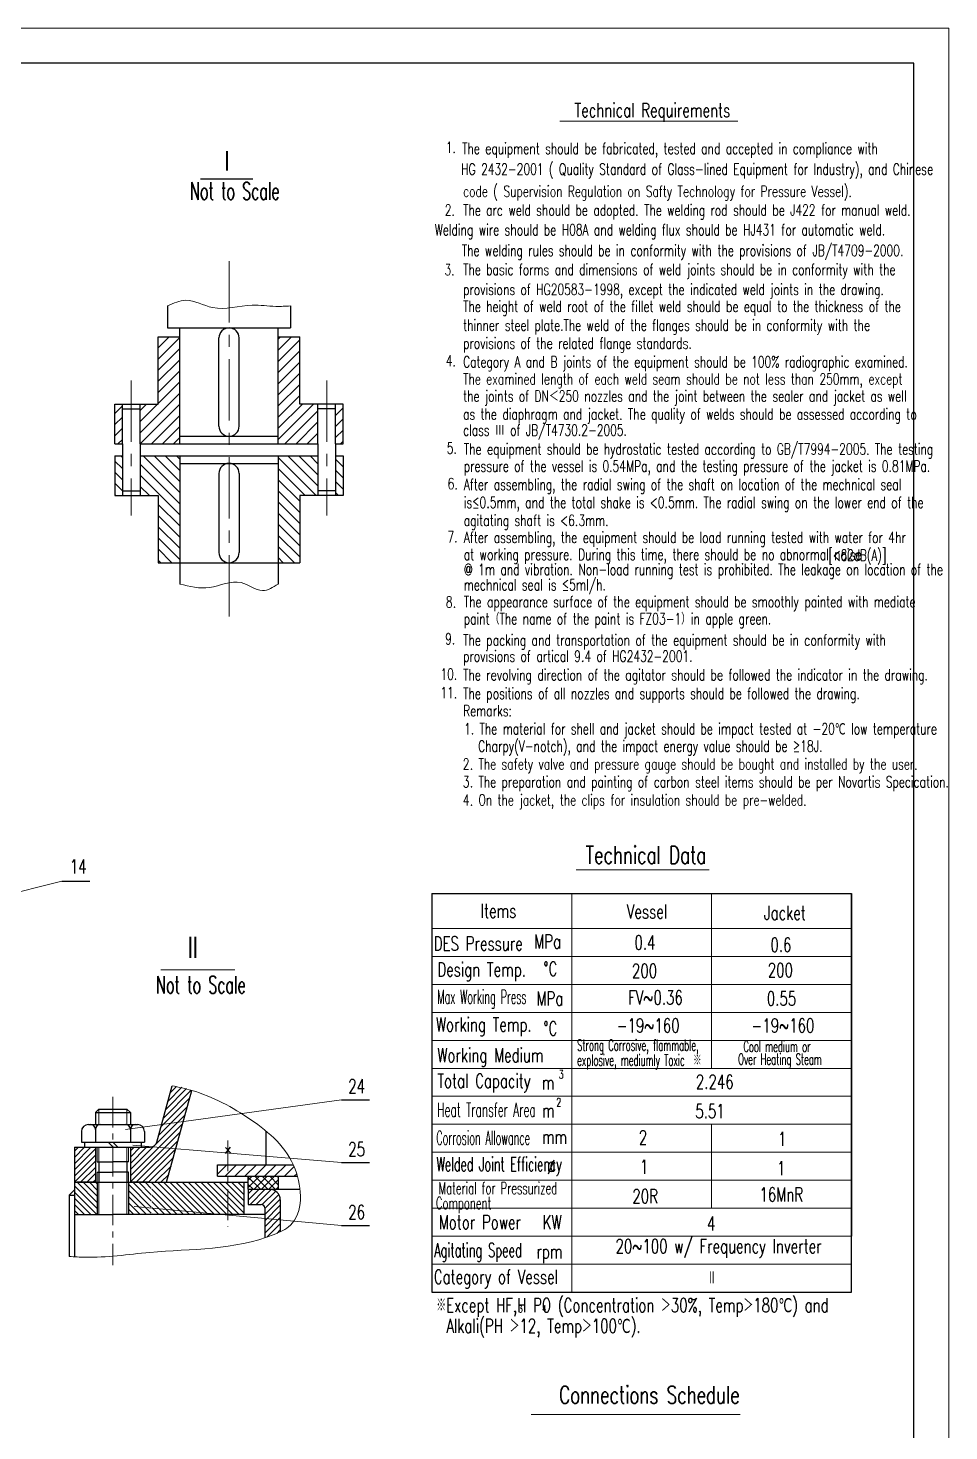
# Model space of a CAD drawing. Extents: x 0 to 594, y 0 to 841.
# Drawn here: x 330.7 to 594, y 440 to 841 of the extents above; entities that cross this region are included whole.
import ezdxf

# ---------------------------------------------------------------- set-up
doc = ezdxf.new("R2010")
doc.units = 0
doc.header["$LTSCALE"] = 7
doc.header["$MEASUREMENT"] = 0
doc.linetypes.add('CENTER', pattern=[2, 1.25, -0.25, 0.25, -0.25])
doc.layers.get('0').update_dxf_attribs({"linetype": 'CONTINUOUS', "lineweight": 30})
for name, color, linetype, lineweight in [('-', 6, 'CONTINUOUS', 18), ('CEN', 1, 'CENTER', 13), ('DIM', 4, 'CONTINUOUS', 13), ('FULL', 7, 'CONTINUOUS', 30), ('MAIN', 7, 'CONTINUOUS', 30), ('THIN', 3, 'CONTINUOUS', 13), ('斜线', 6, 'CONTINUOUS', 13)]:
    doc.layers.add(name, color=color, linetype=linetype, lineweight=lineweight)
doc.styles.add('HZ4', font='romans.shx', dxfattribs={"width": 0.7, "height": 4, "bigfont": 'hztxt.shx'})
doc.styles.add('HZ5', font='romans.shx', dxfattribs={"width": 0.7, "height": 5, "bigfont": 'hztxt.shx'})
doc.styles.add('HZ6', font='romans.shx', dxfattribs={"width": 0.7, "height": 6, "bigfont": 'hztxt.shx'})
doc.styles.add('RMO4', font='romans.shx', dxfattribs={"width": 0.7, "height": 4})
pattern_1 = [(45, (4.9499, -11.7966), (-0.8838835, 0.8838835), [])]
pattern_2 = [(135, (4.9499, -11.7966), (-0.8838835, -0.8838835), [])]

msp = doc.modelspace()

# ---------------------------------------------------------------- hatches: boundary and pattern name
at = {"layer": 'DIM'}
h = msp.add_hatch(dxfattribs=at)
h.set_pattern_fill('ANSI31', color=256, scale=16, style=0)
h.set_pattern_definition([(45, (15.4826, -42.6116), (-1.4142136, 1.4142136), [])])
edge = h.paths.add_edge_path()
edge.add_line((384.84705, 516.09991), (384.84705, 512.79364))
edge.add_line((384.84705, 512.79364), (407.75996, 512.79364))
edge.add_spline(control_points=[(407.75996, 512.79364), (407.56658, 513.48032), (407.19179, 514.61198), (406.74515, 515.67758), (406.55267, 516.09991)], knot_values=[42.287587651, 42.287587651, 42.287587651, 42.287587651, 44.209774769, 45.523680115, 45.523680115, 45.523680115, 45.523680115], degree=3, periodic=0)
edge.add_line((406.55267, 516.09991), (384.84705, 516.09991))
h = msp.add_hatch(dxfattribs=at)
h.set_pattern_fill('ANSI37', color=256, scale=12, style=0)
h.set_pattern_definition([(45, (15.4826, -42.6116), (-1.0606602, 1.0606602), []), (135, (15.4826, -42.6116), (-1.0606602, -1.0606602), [])])
h.paths.add_polyline_path([(393.69342, 512.79364), (393.69342, 509.0719), (402.27633, 509.0719), (402.27633, 512.79364)])
at = {"layer": 'THIN'}
h = msp.add_hatch(dxfattribs=at)
h.set_pattern_fill('ANSI31', color=256, scale=18, style=0)
h.set_pattern_definition([(45, (460.121, 412.1966), (-1.59099, 1.59099), [])])
h.paths.add_polyline_path([(357.70811, 733.51434), (355.54506, 733.51434), (355.54506, 722.16795), (357.70811, 722.16795)])
h.paths.add_polyline_path([(374.11394, 752.69531), (367.94266, 752.69531), (367.94266, 722.16795), (374.11394, 722.16795)])
h.paths.add_polyline_path([(367.94266, 733.51434), (362.7819, 733.51434), (362.7819, 722.16795), (367.94266, 722.16795)])
h.paths.add_polyline_path([(408.42622, 752.69531), (402.25495, 752.69531), (402.25495, 722.16795), (408.42622, 722.16795)])
h.paths.add_polyline_path([(413.58699, 733.51434), (408.42622, 733.51434), (408.42622, 722.16795), (413.58699, 722.16795)])
h.paths.add_polyline_path([(420.82383, 733.51434), (418.66078, 733.51434), (418.66078, 722.16795), (420.82383, 722.16795)])
h = msp.add_hatch(dxfattribs=at)
h.set_pattern_fill('ANSI31', color=256, scale=18, angle=90, style=0)
h.set_pattern_definition([(135, (460.121, 412.1966), (-1.59099, -1.59099), [])])
h.paths.add_polyline_path([(357.70811, 718.7147), (355.54506, 718.7147), (355.54506, 707.36831), (357.70811, 707.36831)])
h.paths.add_polyline_path([(367.94266, 718.7147), (362.7819, 718.7147), (362.7819, 707.36831), (367.94266, 707.36831)])
h.paths.add_polyline_path([(374.11394, 718.7147), (367.94266, 718.7147), (367.94266, 688.18733), (374.11394, 688.18733)])
h.paths.add_polyline_path([(408.42622, 718.7147), (402.25495, 718.7147), (402.25495, 688.18733), (408.42622, 688.18733)])
h.paths.add_polyline_path([(413.58699, 718.7147), (408.42622, 718.7147), (408.42622, 707.36831), (413.58699, 707.36831)])
h.paths.add_polyline_path([(420.82383, 718.7147), (418.66078, 718.7147), (418.66078, 707.36831), (420.82383, 707.36831)])
h = msp.add_hatch(dxfattribs=at)
h.set_pattern_fill('ANSI31', color=256, scale=10, style=0)
h.set_pattern_definition(pattern_1)
h.paths.add_polyline_path([(343.99497, 511.08987), (349.99497, 511.08987), (349.99497, 521.08987), (343.99497, 521.08987)])
h.paths.add_polyline_path([(364.68656, 521.08987), (359.99497, 521.08987), (359.99497, 511.08987), (365.22779, 511.08987), (365.30322, 511.08987), (370.34085, 511.08987), (372.76054, 519.92657)])
h.paths.add_polyline_path([(367.53016, 522.56166, -0.33792931), (365.60117, 521.08987), (364.68656, 521.08987), (372.76054, 519.92657), (375.55369, 530.12714), (369.19769, 528.65148)])
edge = h.paths.add_edge_path()
edge.add_line((369.19769, 528.65148), (375.55369, 530.12714))
edge.add_line((375.55369, 530.12714), (377.52574, 537.32907))
edge.add_spline(control_points=[(377.52574, 537.32907), (375.83993, 538.10527), (373.89122, 538.39042), (371.94251, 538.67557)], knot_values=[0, 0, 0, 0, 5.743305966, 5.743305966, 5.743305966, 5.743305966], degree=3, periodic=0)
edge.add_line((371.94251, 538.67557), (369.19769, 528.65148))
h = msp.add_hatch(dxfattribs=at)
h.set_pattern_fill('ANSI31', color=256, scale=10, angle=90, style=0)
h.set_pattern_definition(pattern_2)
h.paths.add_polyline_path([(343.99497, 501.87479), (350.50923, 501.87479), (350.50923, 511.08987), (343.99497, 511.08987)])
h.paths.add_polyline_path([(359.45948, 501.87479), (365.97374, 501.87479), (365.97374, 511.08987), (359.99497, 511.08987), (359.45948, 511.08987)])
h = msp.add_hatch(dxfattribs=at)
h.set_pattern_fill('ANSI31', color=256, scale=10, angle=90, style=0)
h.set_pattern_definition(pattern_2)
h.paths.add_polyline_path([(366.11874, 511.08987), (366.11874, 503.61314), (381.36954, 501.87479), (392.39437, 501.87479), (392.39437, 511.08987)])
h.paths.add_polyline_path([(366.11874, 503.61314), (366.11874, 501.87479), (381.36954, 501.87479)], flags=16)
h = msp.add_hatch(dxfattribs=at)
h.set_pattern_fill('ANSI31', color=256, scale=10, style=0)
h.set_pattern_definition(pattern_1)
h.paths.add_polyline_path([(393.69342, 509.0719), (393.69342, 504.74937), (397.38902, 504.74937, -0.414213562), (398.38902, 503.74937), (398.38902, 500.74502), (402.8258, 500.33556), (402.8258, 506.0719, 0.414213562), (399.8258, 509.0719)])
edge = h.paths.add_edge_path()
edge.add_spline(control_points=[(398.38902, 495.18269), (399.29126, 495.47905), (400.78035, 496.01538), (402.25905, 496.63532), (402.8258, 496.90561)], knot_values=[63.164301853, 63.164301853, 63.164301853, 63.164301853, 65.965560119, 67.805221688, 67.805221688, 67.805221688, 67.805221688], degree=3, periodic=0)
edge.add_line((402.8258, 496.90561), (402.8258, 500.33556))
edge.add_line((402.8258, 500.33556), (398.38902, 500.74502))
edge.add_line((398.38902, 500.74502), (398.38902, 495.18269))

# ---------------------------------------------------------------- linework, layer by layer
at = {"layer": '-'}
for p, q in [((420.35321, 534.67973), (358.59497, 526.18987)), ((420.35321, 516.69887), (360.72407, 521.66078)), ((420.35321, 498.718), (361.0478, 504.19114))]:
    msp.add_line(p, q, dxfattribs=at)
for points in [[(370.6198, 761.56816), (375.83844, 763.18174), (383.49245, 761.09589), (394.79951, 761.79117), (401.58374, 761.44353), (405.74909, 761.56816)], [(374.11394, 682.08186), (382.62268, 681.08444), (391.66832, 682.47501), (397.75674, 680.21534), (402.25495, 682.08186)]]:
    msp.add_spline(points, degree=3, dxfattribs=at)
for p, q in [((446.15709, 593.65204), (446.15709, 479.65204)), ((350.50923, 516.96227), (354.99497, 516.96227)), ((350.50923, 513.94185), (354.99497, 513.94185)), ((359.45948, 516.96227), (354.97374, 516.96227)), ((359.45948, 513.94185), (354.97374, 513.94185)), ((343.99497, 511.08987), (343.99497, 489.78461)), ((392.39437, 511.08987), (392.39437, 501.87479)), ((342.52657, 507.41775), (343.99497, 508.93914)), ((342.52657, 507.41775), (343.99497, 507.41775)), ((342.52657, 507.41775), (342.52657, 489.89422)), ((343.99497, 501.87479), (354.99497, 501.87479)), ((398.38902, 501.87479), (354.97374, 501.87479))]:
    msp.add_line(p, q)
at = {"layer": 'CEN', "ltscale": 2}
for p, q in [((388.18444, 774.34041), (388.18444, 672.42993)), ((360.24501, 740.26641), (360.24501, 701.67824)), ((416.12388, 740.26641), (416.12388, 701.67824))]:
    msp.add_line(p, q, dxfattribs=at)
at = {"layer": 'CEN'}
for p, q in [((354.99497, 535.52686), (354.99497, 487.37648)), ((387.88119, 523.04309), (387.88119, 498.41134))]:
    msp.add_line(p, q, dxfattribs=at)
at = {"layer": 'DIM'}
for p, q in [((482.72521, 814.4093), (533.65856, 814.4093)), ((487.45975, 600.37715), (525.41201, 600.37715)), ((368.73694, 571.80568), (389.84767, 571.80568)), ((446.15709, 551.65204), (566.15709, 551.65204)), ((474.57928, 444.74134), (534.34805, 444.74134))]:
    msp.add_line(p, q, dxfattribs=at)
at = {"layer": 'FULL'}
for p, q in [((584, 831), (25, 831)), ((584, 10), (584, 831)), ((394.95734, 797.79879), (379.99402, 797.79879)), ((340.41416, 597.19069), (348.41416, 597.19069)), ((446.15709, 593.65204), (566.15709, 593.65204)), ((566.15709, 479.65204), (566.15709, 593.65204)), ((566.15709, 593.65204), (566.15709, 495.65204)), ((367.53016, 522.56166), (371.94251, 538.67557)), ((370.34085, 511.08987), (377.52574, 537.32907)), ((420.35321, 534.67973), (428.35321, 534.67973)), ((349.99497, 531.00535), (350.99497, 532.00535)), ((349.99497, 531.00535), (349.99497, 527.58987)), ((349.99497, 531.00535), (359.99497, 531.00535)), ((350.99497, 532.00535), (358.99497, 532.00535)), ((359.99497, 531.00535), (358.99497, 532.00535)), ((359.99497, 531.00535), (359.99497, 527.58987)), ((345.99497, 525.58987), (345.99497, 522.58987)), ((347.99497, 527.58987), (348.59497, 527.58987)), ((347.99497, 527.58987), (361.39497, 527.58987)), ((349.99497, 526.18987), (349.99497, 522.58987)), ((359.99497, 526.18987), (359.99497, 522.58987)), ((361.39497, 527.58987), (361.99497, 527.58987)), ((363.99497, 525.58987), (363.99497, 522.58987)), ((345.99497, 522.58987), (363.99497, 522.58987)), ((346.89461, 522.58987), (346.89461, 521.08987)), ((353.60808, 522.58987), (355.05463, 521.08987)), ((354.99732, 522.58987), (356.44388, 521.08987)), ((363.09533, 522.58987), (363.09533, 521.08987)), ((343.99497, 521.08987), (365.60117, 521.08987)), ((343.99497, 521.08987), (343.99497, 511.08987)), ((349.99497, 521.08987), (349.99497, 511.08987)), ((359.99497, 521.08987), (359.99497, 511.08987)), ((388.53108, 521.11014), (387.08913, 519.31685)), ((387.1362, 521.04933), (388.7509, 519.42937)), ((384.84705, 512.79364), (384.84705, 516.09991)), ((384.84705, 516.09991), (406.55267, 516.09991)), ((420.35321, 516.69887), (428.35321, 516.69887)), ((343.99497, 511.08987), (359.99497, 511.08987)), ((349.99497, 511.08987), (344.68672, 511.08987)), ((349.99497, 511.08987), (344.76215, 511.08987)), ((365.22779, 511.08987), (359.99497, 511.08987)), ((365.30322, 511.08987), (359.99497, 511.08987)), ((359.99497, 511.08987), (393.69342, 511.08987)), ((384.84705, 512.79364), (407.75996, 512.79364)), ((393.69342, 509.0719), (393.69342, 512.79364)), ((402.27633, 512.79364), (402.27633, 509.0719)), ((420.35321, 498.718), (428.35321, 498.718)), ((446.15709, 479.65204), (566.15709, 479.65204))]:
    msp.add_line(p, q, dxfattribs=at)
for centre, radius, start, end in [((347.99497, 525.58987), 2, 90, 180), ((348.59497, 526.18987), 1.4, 0, 90), ((351.39497, 526.18987), 1.4, 90, 180), ((358.59497, 526.18987), 1.4, 0, 90), ((361.39497, 526.18987), 1.4, 90, 180), ((361.99497, 525.58987), 2, 0, 90), ((365.60117, 523.08987), 2, 270, 344.6864728)]:
    msp.add_arc(centre, radius, start, end, dxfattribs=at)
at = {"layer": 'MAIN'}
for p, q in [((370.6198, 761.56816), (370.6198, 755.30262)), ((405.74909, 761.56816), (405.74909, 755.30262)), ((370.6198, 755.30262), (405.74909, 755.30262)), ((374.11394, 722.16795), (374.11394, 755.30262)), ((402.25495, 722.16795), (402.25495, 755.30262)), ((367.94266, 733.51434), (367.94266, 752.69531)), ((367.94266, 752.69531), (374.11394, 752.69531)), ((385.28971, 727.22406), (385.28971, 752.40789)), ((391.07917, 727.22406), (391.07917, 752.40789)), ((402.25495, 752.69531), (408.42622, 752.69531)), ((408.42622, 733.51434), (408.42622, 752.69531)), ((355.54506, 722.16795), (355.54506, 733.51434)), ((355.54506, 733.51434), (367.94266, 733.51434)), ((357.70811, 722.16795), (357.70811, 733.51434)), ((357.70811, 732.12377), (362.7819, 732.12377)), ((362.7819, 722.16795), (362.7819, 733.51434)), ((420.82383, 733.51434), (408.42622, 733.51434)), ((413.58699, 722.16795), (413.58699, 733.51434)), ((418.66078, 732.12377), (413.58699, 732.12377)), ((418.66078, 722.16795), (418.66078, 733.51434)), ((420.82383, 722.16795), (420.82383, 733.51434)), ((355.54506, 722.16795), (357.70811, 722.16795)), ((357.70811, 722.16795), (357.70811, 707.36831)), ((362.7819, 722.16795), (362.7819, 707.36831)), ((362.7819, 722.16795), (413.58699, 722.16795)), ((374.11394, 724.32933), (402.25495, 724.32933)), ((413.58699, 722.16795), (413.58699, 707.36831)), ((418.66078, 722.16795), (418.66078, 707.36831)), ((418.66078, 722.16795), (420.82383, 722.16795)), ((355.54506, 718.7147), (357.70811, 718.7147)), ((355.54506, 718.7147), (355.54506, 707.36831)), ((362.7819, 718.7147), (413.58699, 718.7147)), ((374.11394, 718.7147), (374.11394, 682.08186)), ((402.25495, 718.7147), (402.25495, 682.08186)), ((418.66078, 718.7147), (420.82383, 718.7147)), ((420.82383, 718.7147), (420.82383, 707.36831)), ((374.11394, 716.55331), (402.25495, 716.55331)), ((385.28971, 713.65858), (385.28971, 691.08206)), ((391.07917, 713.65858), (391.07917, 691.08206)), ((355.54506, 707.36831), (367.94266, 707.36831)), ((357.70811, 708.75887), (362.7819, 708.75887)), ((367.94266, 707.36831), (367.94266, 688.18733)), ((420.82383, 707.36831), (408.42622, 707.36831)), ((408.42622, 707.36831), (408.42622, 688.18733)), ((418.66078, 708.75887), (413.58699, 708.75887)), ((367.94266, 688.18733), (408.42622, 688.18733)), ((398.83165, 516.09991), (398.83165, 525.68839)), ((350.99497, 516.96227), (350.99497, 511.08987)), ((358.97374, 516.96227), (358.97374, 511.08987)), ((350.50923, 511.08987), (350.50923, 501.87479)), ((359.45948, 511.08987), (359.45948, 501.87479)), ((393.69342, 509.0719), (393.69342, 504.74937)), ((393.69342, 509.0719), (408.48896, 509.0719)), ((402.8258, 506.0719), (402.8258, 496.90561)), ((393.69342, 504.74937), (397.38902, 504.74937)), ((398.38902, 503.74937), (398.38902, 495.18269))]:
    msp.add_line(p, q, dxfattribs=at)
for centre, radius, start, end in [((388.18444, 752.40789), 2.89473, 0, 180), ((388.18444, 727.22406), 2.89473, 180, 0), ((388.18444, 713.65858), 2.89473, 0, 180), ((388.18444, 691.08206), 2.89473, 180, 0), ((399.8258, 506.0719), 3, 0, 90), ((397.38902, 503.74937), 1, 0, 90)]:
    msp.add_arc(centre, radius, start, end, dxfattribs=at)
at = {"layer": 'THIN'}
for p, q in [((594, 841), (0, 841)), ((594, 0), (594, 841)), ((486.15709, 479.65204), (486.15709, 593.65204)), ((526.15709, 543.65204), (526.15709, 593.65204)), ((446.15709, 583.65204), (566.15709, 583.65204)), ((446.15709, 575.65204), (566.15709, 575.65204)), ((446.15709, 567.65204), (566.15709, 567.65204)), ((446.15709, 559.65204), (566.15709, 559.65204)), ((446.15709, 543.65204), (566.15709, 543.65204)), ((446.15709, 535.65204), (566.15709, 535.65204)), ((350.99497, 532.00535), (350.99497, 527.58987)), ((358.99497, 532.00535), (358.99497, 527.58987)), ((446.15709, 527.65204), (566.15709, 527.65204)), ((526.15709, 503.65204), (526.15709, 527.65204)), ((350.50923, 521.07004), (350.50923, 518.6537)), ((350.50923, 518.6537), (350.50923, 516.96227)), ((350.99497, 521.08987), (350.99497, 516.96227)), ((358.97374, 521.08987), (358.97374, 516.96227)), ((359.45948, 521.07004), (359.45948, 518.6537)), ((359.45948, 518.6537), (359.45948, 516.96227)), ((446.15709, 519.65204), (566.15709, 519.65204)), ((350.50923, 513.94185), (350.50923, 511.08987)), ((359.45948, 513.94185), (359.45948, 511.08987)), ((350.99497, 511.08987), (350.99497, 501.87479)), ((358.97374, 511.08987), (358.97374, 501.87479)), ((446.15709, 511.65204), (566.15709, 511.65204)), ((446.15709, 503.65204), (566.15709, 503.65204)), ((446.15709, 495.65204), (566.15709, 495.65204)), ((446.15709, 487.65204), (566.15709, 487.65204))]:
    msp.add_line(p, q, dxfattribs=at)
msp.add_open_spline([(371.94251, 538.67557), (373.81628, 538.26731), (381.85203, 536.51644), (394.83735, 529.45448), (408.81486, 517.70274), (409.57029, 499.97917), (391.39861, 491.54414), (371.24029, 492.32513), (351.67827, 489.29675), (344.01386, 489.77224), (342.52657, 489.89422)], degree=3, knots=[0, 0, 0, 0, 5.743305966, 24.630421398, 43.601492997, 59.677301719, 65.003963422, 100.936527979, 119.521147165, 123.994608299, 123.994608299, 123.994608299, 123.994608299], dxfattribs=at)
at = {"layer": '斜线'}
msp.add_line((340.41416, 597.19069), (240.2418, 571.66503), dxfattribs=at)

# ---------------------------------------------------------------- texts
at = {"layer": 'DIM'}
for s, height, style, width, p in [('Technical Requirements ', 4, 'HZ5', 0.7, (486.95074, 815.52229)), ('1.', 3.2, 'RMO4', 0.7, (450.1763, 805.30138)), ('The equipment should be fabricated, tested and accepted in compliance with ', 3.2, 'HZ5', 0.7, (454.83185, 804.94744)), ('HG 2432-2001 ( Quality Standard of Glass-lined Equipment for Industry), and Chinese ', 3.2, 'HZ5', 0.7, (454.575, 799.08078)), ('code ( Supervision Regulation on Safty Technology for Pressure Vessel). ', 3.2, 'HZ5', 0.7, (455.08871, 792.73659)), ('2.', 3.2, 'RMO4', 0.7, (449.87216, 787.38622)), ('The arc weld should be adopted. The welding rod should be J422 for manual weld.', 3.2, 'HZ5', 0.7, (455.08871, 787.38627)), ('                                                                                                                        Welding wire should be H08A and welding flux should be HJ431 for automatic weld.', 3.2, 'HZ5', 0.7, (246.65388, 781.73903)), ('The welding rules should be in conformity with the provisions of JB/T4709-2000.', 3.2, 'HZ5', 0.7, (454.72962, 775.83509)), ('3.', 3.2, 'RMO4', 0.7, (449.77937, 770.34797)), ('The basic forms and dimensions of weld joints should be in conformity with the ', 3.2, 'HZ5', 0.7, (455.08871, 770.36486)), ('provisions of HG20583-1998, except the indicated weld joints in the drawing.', 3.2, 'HZ5', 0.7, (455.08871, 764.71762)), ('The height of weld root of the fillet weld should be equal to the thickness of the', 3.2, 'HZ5', 0.7, (455.08871, 759.84046)), ('thinner steel plate.The weld of the flanges should be in conformity with the', 3.2, 'HZ5', 0.7, (455.08871, 754.44991)), ('provisions of the related flange standards.', 3.2, 'HZ5', 0.7, (455.08871, 749.31605)), ('4.', 3.2, 'RMO4', 0.7, (450.14784, 744.31786)), ('Category A and B joints of the equipment should be 100% radiographic examined. ', 3.2, 'HZ5', 0.7, (455.08871, 743.9696)), ('The examined length of each weld seam should be not less than 250mm, except', 3.2, 'HZ5', 0.7, (455.08871, 739.09244)), ('the joints of DN＜250 nozzles and the joint between the sealer and jacket as well', 3.2, 'HZ5', 0.7, (455.08871, 734.21527)), ('as the diaphragm and jacket. The quality of welds should be assessed according to', 3.2, 'HZ5', 0.7, (455.08871, 729.08142)), ('class Ⅲ of JB/T4730.2-2005.', 3.2, 'HZ5', 0.7, (455.08871, 724.46095)), ('5.', 3.2, 'RMO4', 0.7, (450.45438, 719.32219)), ('The equipment should be hydrostatic tested according to GB/T7994-2005. The testing ', 3.2, 'HZ5', 0.7, (455.31227, 719.07187)), ('pressure of the vessel is 0.54MPa, and the testing pressure of the jacket is 0.81MPa.', 3.2, 'HZ5', 0.7, (455.31227, 714.19471)), ('6.', 3.2, 'RMO4', 0.7, (450.68456, 709.18396)), ('After assembling, the radial swing of the shaft on location of the mechnical seal ', 3.2, 'HZ5', 0.7, (455.31227, 708.94919)), ('is≤0.5mm, and the total shake is <0.5mm. The radial swing on the lower end of the ', 3.2, 'HZ5', 0.7, (455.31227, 703.81534)), ('agitating shaft is <6.3mm.', 3.2, 'HZ5', 0.7, (455.31227, 698.68148)), ('7.', 3.2, 'RMO4', 0.7, (450.67387, 693.97899)), ('After assembling, the equipment should be load running tested with water for 4hr', 3.2, 'HZ5', 0.7, (455.31227, 693.82636)), ('at working pressure. During this time, there should be no abnormal noise', 3.2, 'HZ5', 0.7, (455.31227, 688.9492)), (' [<82dB(A)]', 3.2, 'HZ5', 0.68, (558.03806, 688.73975)), ('@ 1m and vibration. Non-load running test is prohibited. The leakage on location of the ', 3.2, 'HZ5', 0.7, (455.31227, 684.63266)), ('mechnical seal is ≤5ml/h.', 3.2, 'HZ5', 0.7, (455.31227, 680.26889)), ('8.', 3.2, 'RMO4', 0.7, (450.20544, 675.34825)), ('The appearance surface of the equipment should be smoothly painted with mediate', 3.2, 'HZ5', 0.7, (455.31227, 675.43897)), ('paint（The name of the paint is FZ03-1）in apple green.', 3.2, 'HZ5', 0.7, (455.31227, 670.56181)), ('9.', 3.2, 'RMO4', 0.7, (450.00539, 664.81686)), ('The packing and transportation of the equipment should be in conformity with ', 3.2, 'HZ5', 0.7, (455.11221, 664.47021)), ('provisions of artical 9.4 of HG2432-2001.', 3.2, 'HZ5', 0.7, (455.11221, 659.84974)), ('10.', 3.2, 'RMO4', 0.7, (448.65625, 654.73164)), ('The revolving direction of the agitator should be followed the indicator in the drawing. ', 3.2, 'HZ5', 0.7, (455.11221, 654.50643)), ('11.', 3.2, 'RMO4', 0.7, (448.65625, 649.43907)), ('The positions of all nozzles and supports should be followed the drawing.', 3.2, 'HZ5', 0.7, (455.11221, 649.21386)), ('Remarks:', 3.2, 'HZ5', 0.7, (455.11221, 644.27544)), ('1. The material for shell and jacket should be impact tested at -20℃ low temperature  ', 3.2, 'HZ5', 0.7, (455.38661, 639.09213)), ('   Charpy(V-notch), and the impact energy value should be ≥18J. ', 3.2, 'HZ5', 0.7, (454.41858, 634.16344)), ('2. The safety valve and pressure gauge should be bought and installed by the user.', 3.2, 'HZ5', 0.7, (455.06376, 629.05759)), ('3. The preparation and painting of carbon steel items should be per Novartis Specication.', 3.2, 'HZ5', 0.7, (455.06376, 623.92498)), ('4. On the jacket, the clips for insulation should be pre-welded. ', 3.2, 'HZ5', 0.7, (455.06376, 618.7569)), ('Technical Data', 5, 'HZ5', 0.7, (490.15836, 602.14095)), ('14', 4, 'RMO4', 0.7, (342.65875, 599.35767)), ('Items', 4, 'HZ4', 0.7, (460.12272, 586.68657)), ('Vessel', 4, 'HZ4', 0.7, (501.91426, 586.43432)), ('Jacket', 4, 'HZ4', 0.7, (541.08786, 586.11975)), ('MPa', 4, 'RMO4', 0.7, (475.42132, 577.90375)), ('0.4', 4, 'RMO4', 0.7, (504.09883, 577.61345)), ('DES Pressure', 4, 'HZ4', 0.7, (446.71389, 577.29155)), ('0.6', 4, 'RMO4', 0.7, (542.96739, 576.95563)), ('Design Temp.', 4, 'HZ4', 0.7, (447.74225, 569.93108)), ('%%dC', 4, 'RMO4', 0.7, (478.07808, 570.11945)), ('200', 4, 'RMO4', 0.7, (503.37498, 569.5352)), ('200', 4, 'RMO4', 0.7, (542.21077, 569.72417)), ('Max Working Press', 4, 'HZ4', 0.5, (447.74331, 562.05137)), ('MPa', 4, 'RMO4', 0.7, (476.07451, 561.59564)), ('FV~0.36', 4, 'RMO4', 0.7, (502.32806, 561.87386)), ('0.55', 4, 'RMO4', 0.7, (541.93885, 561.65947)), ('Working Temp.', 4, 'HZ4', 0.7, (447.34526, 554.13874)), ('-19~160', 4, 'RMO4', 0.7, (499.00823, 553.92489)), ('-19~160', 4, 'RMO4', 0.7, (537.53002, 553.92489)), ('%%dC', 4, 'RMO4', 0.7, (478.07808, 553.05974)), ('Working Medium', 4, 'HZ4', 0.7, (447.74437, 545.38352)), ('Strong Corrosive, flammable, ', 3.2, 'HZ4', 0.55, (487.69293, 548.68327)), ('Cool medium or ', 3.2, 'HZ4', 0.55, (535.2244, 548.3397)), ('explosive, mediumly Toxic  ※', 3.2, 'HZ4', 0.55, (487.69293, 544.4131)), ('Over Heating Steam', 3.2, 'HZ4', 0.55, (533.74619, 544.64822)), ('Total Capacity', 4, 'HZ4', 0.7, (447.74331, 538.10541)), ('3', 2.4, 'RMO4', 0.7, (482.43707, 540.71939)), ('2.246', 4, 'RMO4', 0.7, (521.64582, 537.82755)), ('24', 4, 'RMO4', 0.7, (422.27239, 536.52152)), ('m', 4, 'RMO4', 0.7, (477.60704, 537.59323)), ('Heat Transfer Area', 4, 'HZ4', 0.55, (447.74225, 529.82542)), ('2', 2.4, 'RMO4', 0.7, (481.74192, 532.71939)), ('5.51', 4, 'RMO4', 0.7, (521.49043, 529.36663)), ('m', 4, 'RMO4', 0.7, (477.66695, 529.63439)), ('Corrosion Allowance', 4, 'HZ4', 0.5, (447.42896, 521.78264)), ('2', 4, 'RMO4', 0.7, (505.34281, 521.87493)), ('1', 4, 'RMO4', 0.7, (545.12493, 521.47348)), ('25', 4, 'RMO4', 0.7, (422.27239, 518.54066)), ('m', 4, 'RMO4', 0.7, (477.66695, 522.04016)), ('m', 4, 'RMO4', 0.7, (481.23089, 522.04016)), ('Welded Joint Efficiency', 4, 'HZ4', 0.58, (447.51029, 514.23989)), ('%%C', 4, 'RMO4', 0.7, (479.12081, 513.48102)), ('1', 4, 'RMO4', 0.7, (505.62809, 513.51118)), ('1', 4, 'RMO4', 0.7, (544.85642, 513.10627)), ('Material for Pressurized', 3.5, 'HZ4', 0.6, (448.09317, 507.64828)), ('16MnR', 4, 'RMO4', 0.7, (539.83457, 505.54453)), ('         Component', 3.5, 'HZ4', 0.6, (433.24883, 503.3781)), ('20R', 4, 'RMO4', 0.7, (503.48403, 505.10926)), ('26', 4, 'RMO4', 0.7, (422.27239, 500.55979)), ('Motor Power', 4, 'HZ4', 0.7, (448.1403, 497.66823)), ('KW', 4, 'RMO4', 0.7, (477.84749, 497.67314)), ('4', 4, 'RMO4', 0.7, (524.82887, 497.29181)), ('Agitating Speed', 4, 'HZ4', 0.6, (446.81613, 489.66823)), ('20~100 w/ Frequency Inverter', 4, 'RMO4', 0.7, (498.68823, 490.78395)), ('rpm', 4, 'RMO4', 0.7, (476.07451, 489.27719)), ('Category of Vessel', 4, 'HZ4', 0.7, (446.71601, 482.04083)), ('Ⅱ', 4, 'HZ4', 0.7, (524.7965, 481.77285)), ('※Except HF,H PO (Concentration ＞30%, Temp＞180℃) and', 4, 'HZ4', 0.7, (447.45365, 473.9616)), ('3', 2, 'HZ4', 0.7, (470.94314, 473.88332)), ('4', 2, 'HZ4', 0.7, (477.69926, 473.9631)), (' Alkali(PH ＞12, Temp＞100℃).', 4, 'HZ4', 0.7, (448.37597, 468.02469)), ('Connections Schedule', 5, 'HZ5', 0.7, (482.57016, 447.83875))]:
    msp.add_text(s, height=height, dxfattribs=dict(at, style=style, width=width)).set_placement(p)
at = {"layer": 'THIN'}
for s, height, style, width, p in [('I', 5.48571, 'HZ6', 0.7, (386.92591, 800.28606)), ('Not to Scale', 5, 'HZ5', 0.6, (377.05507, 791.91413)), ('II', 6, 'HZ6', 0.7, (376.34562, 575.22986)), ('Not to Scale', 5, 'HZ5', 0.6, (367.36378, 565.04315))]:
    msp.add_text(s, height=height, dxfattribs=dict(at, style=style, width=width)).set_placement(p)

doc.saveas('drawing.dxf')
